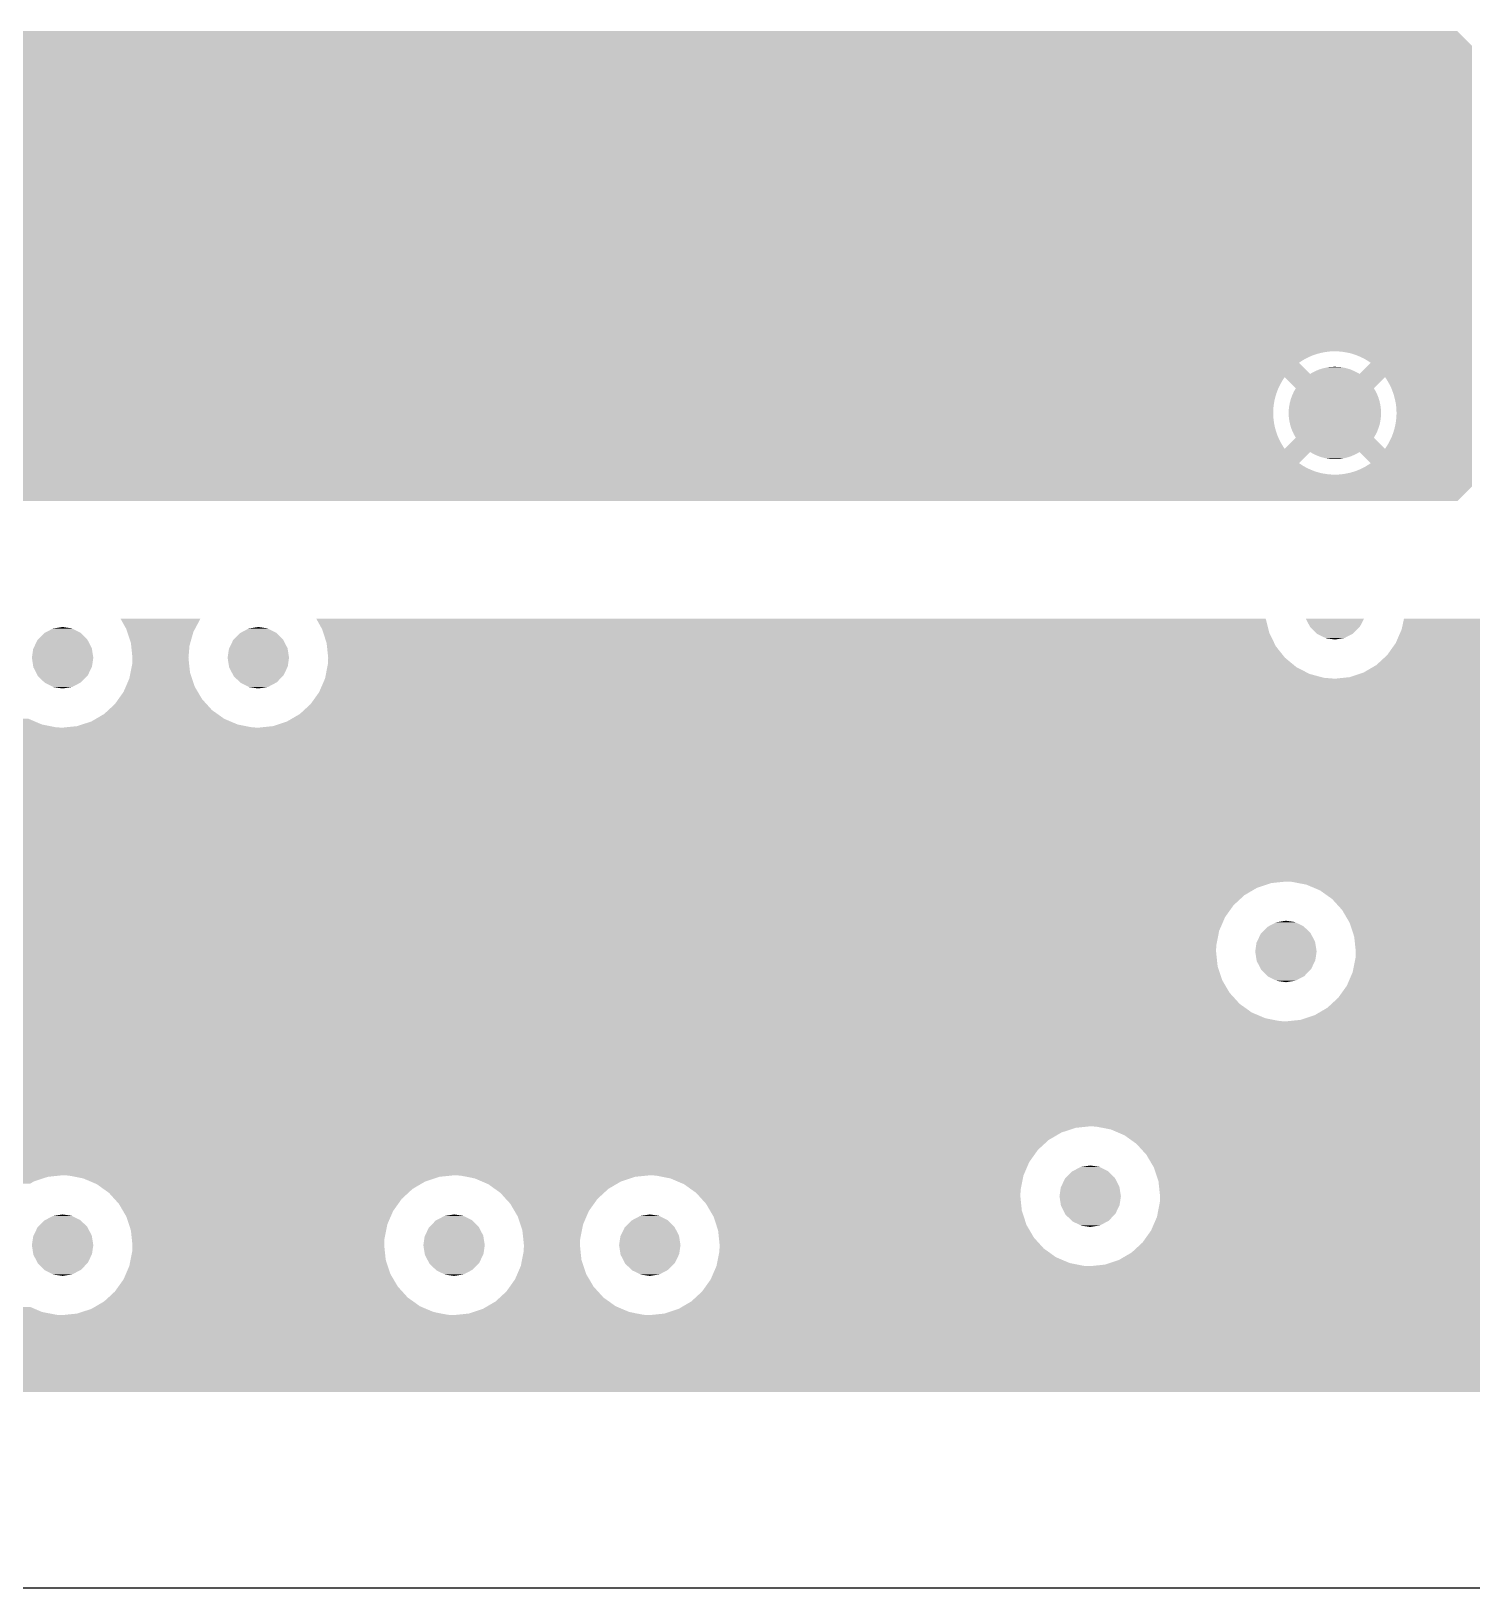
# Model space of a CAD drawing. Extents: x 295 to 953, y 10 to 290.
# Drawn here: x 744.53 to 763.23, y 70 to 90.19 of the extents above; entities that cross this region are included whole.
import ezdxf

# ---------------------------------------------------------------- set-up
doc = ezdxf.new("R2010")
doc.units = 0
doc.header["$LTSCALE"] = 5
doc.header["$MEASUREMENT"] = 0
doc.layers.add('FROMC1', color=7, linetype='CONTINUOUS')

msp = doc.modelspace()

# ---------------------------------------------------------------- linework, layer by layer
at = {"layer": 'FROMC1'}
msp.add_line((586.477, 70), (794.473, 70), dxfattribs=at)
msp.add_line((586.477, 70), (794.473, 70), dxfattribs=at)
for points in [[(660.615, 90.004), (660.803, 90.193), (763.23, 90.004), (763.042, 90.193)], [(660.615, 89.957), (660.615, 90.004), (763.231, 89.957), (763.231, 90.004)], [(660.615, 90.004), (660.615, 90.004), (763.231, 90.004), (763.23, 90.004)], [(738.672, 89.953), (738.593, 89.957), (763.231, 89.953), (763.231, 89.957)], [(738.861, 89.916), (738.672, 89.953), (763.231, 89.916), (763.231, 89.953)], [(739.037, 89.841), (738.861, 89.916), (763.231, 89.841), (763.231, 89.916)], [(739.193, 89.73), (739.037, 89.841), (763.231, 89.73), (763.231, 89.841)], [(739.322, 89.588), (739.193, 89.73), (763.231, 89.588), (763.231, 89.73)], [(739.419, 89.423), (739.322, 89.588), (763.231, 89.423), (763.231, 89.588)], [(739.479, 89.241), (739.419, 89.423), (763.231, 89.241), (763.231, 89.423)], [(739.499, 89.05), (739.479, 89.241), (763.231, 89.05), (763.231, 89.241)], [(739.459, 88.782), (739.496, 88.97), (763.231, 88.782), (763.231, 88.97)], [(739.496, 88.97), (739.499, 89.05), (763.231, 88.97), (763.231, 89.05)], [(739.383, 88.606), (739.459, 88.782), (763.231, 88.606), (763.231, 88.782)], [(739.131, 88.32), (739.272, 88.45), (763.231, 88.32), (763.231, 88.45)], [(739.272, 88.45), (739.383, 88.606), (763.231, 88.45), (763.231, 88.606)], [(738.965, 88.223), (739.131, 88.32), (763.231, 88.223), (763.231, 88.32)], [(700.744, 87.971), (700.687, 88.143), (763.231, 87.971), (763.231, 88.143)], [(738.593, 88.143), (738.783, 88.163), (763.231, 88.143), (763.231, 88.163)], [(738.783, 88.163), (738.965, 88.223), (763.231, 88.163), (763.231, 88.223)], [(700.764, 87.78), (700.744, 87.971), (763.231, 87.78), (763.231, 87.971)], [(700.724, 87.512), (700.761, 87.7), (763.231, 87.512), (763.231, 87.7)], [(700.761, 87.7), (700.764, 87.78), (763.231, 87.7), (763.231, 87.78)], [(700.683, 87.417), (700.724, 87.512), (763.231, 87.417), (763.231, 87.512)], [(729.782, 87.413), (729.703, 87.417), (763.231, 87.413), (763.231, 87.417)], [(729.971, 87.376), (729.782, 87.413), (763.231, 87.376), (763.231, 87.413)], [(730.147, 87.301), (729.971, 87.376), (763.231, 87.301), (763.231, 87.376)], [(730.303, 87.19), (730.147, 87.301), (763.231, 87.19), (763.231, 87.301)], [(730.432, 87.048), (730.303, 87.19), (763.231, 87.048), (763.231, 87.19)], [(730.529, 86.883), (730.432, 87.048), (763.231, 86.883), (763.231, 87.048)], [(730.589, 86.701), (730.529, 86.883), (763.231, 86.701), (763.231, 86.883)], [(730.609, 86.51), (730.589, 86.701), (763.231, 86.51), (763.231, 86.701)], [(730.569, 86.242), (730.606, 86.43), (763.231, 86.242), (763.231, 86.43)], [(730.606, 86.43), (730.609, 86.51), (763.231, 86.43), (763.231, 86.51)], [(730.493, 86.066), (730.569, 86.242), (763.231, 86.066), (763.231, 86.242)], [(730.459, 86.018), (730.467, 86.029), (761.266, 86.018), (761.322, 86.029)], [(730.467, 86.029), (730.472, 86.037), (761.322, 86.029), (761.378, 86.037)], [(730.472, 86.037), (730.475, 86.04), (761.378, 86.037), (761.435, 86.04)], [(730.475, 86.04), (730.493, 86.066), (763.231, 86.04), (763.231, 86.066)], [(761.492, 86.039), (761.435, 86.04), (763.231, 86.039), (763.231, 86.04)], [(761.549, 86.034), (761.492, 86.039), (763.231, 86.034), (763.231, 86.039)], [(761.605, 86.025), (761.549, 86.034), (763.231, 86.025), (763.231, 86.034)], [(761.661, 86.013), (761.605, 86.025), (763.231, 86.013), (763.231, 86.025)], [(730.241, 85.78), (730.362, 85.891), (761.099, 85.78), (760.988, 85.891)], [(730.362, 85.891), (730.376, 85.904), (760.988, 85.891), (761.006, 85.904)], [(730.376, 85.904), (730.382, 85.91), (761.006, 85.904), (761.015, 85.91)], [(730.382, 85.91), (730.399, 85.934), (761.015, 85.91), (761.054, 85.934)], [(730.399, 85.934), (730.418, 85.961), (761.054, 85.934), (761.105, 85.961)], [(730.418, 85.961), (730.435, 85.984), (761.105, 85.961), (761.157, 85.984)], [(730.435, 85.984), (730.448, 86.003), (761.157, 85.984), (761.211, 86.003)], [(730.448, 86.003), (730.459, 86.018), (761.211, 86.003), (761.266, 86.018)], [(761.298, 85.819), (761.316, 85.823), (761.605, 85.819), (761.591, 85.823)], [(761.316, 85.823), (761.346, 85.83), (761.591, 85.823), (761.556, 85.83)], [(761.346, 85.83), (761.365, 85.833), (761.556, 85.83), (761.543, 85.833)], [(761.365, 85.833), (761.395, 85.837), (761.543, 85.833), (761.506, 85.837)], [(761.395, 85.837), (761.419, 85.838), (761.506, 85.837), (761.494, 85.838)], [(761.419, 85.838), (761.445, 85.839), (761.494, 85.838), (761.445, 85.839)], [(761.715, 85.996), (761.661, 86.013), (763.231, 85.996), (763.231, 86.013)], [(761.768, 85.975), (761.715, 85.996), (763.231, 85.975), (763.231, 85.996)], [(761.82, 85.951), (761.768, 85.975), (763.231, 85.951), (763.231, 85.975)], [(761.773, 85.747), (761.917, 85.891), (763.231, 85.747), (763.231, 85.891)], [(761.87, 85.923), (761.82, 85.951), (763.231, 85.923), (763.231, 85.951)], [(761.917, 85.891), (761.87, 85.923), (763.231, 85.891), (763.231, 85.923)], [(729.741, 85.607), (729.893, 85.623), (760.742, 85.607), (760.751, 85.623)], [(729.893, 85.623), (729.995, 85.657), (760.751, 85.623), (760.77, 85.657)], [(729.995, 85.657), (730.075, 85.683), (760.77, 85.657), (760.787, 85.683)], [(730.075, 85.683), (730.111, 85.705), (760.787, 85.683), (760.801, 85.705)], [(730.111, 85.705), (730.184, 85.747), (763.231, 85.705), (763.231, 85.747)], [(730.184, 85.747), (730.241, 85.78), (761.132, 85.747), (761.099, 85.78)], [(730.184, 85.747), (730.184, 85.747), (761.133, 85.747), (761.132, 85.747)], [(760.946, 85.56), (760.801, 85.705), (761.959, 85.56), (762.104, 85.705)], [(761.133, 85.747), (761.161, 85.764), (761.773, 85.747), (761.743, 85.764)], [(761.161, 85.764), (761.176, 85.771), (761.743, 85.764), (761.73, 85.771)], [(761.176, 85.771), (761.205, 85.786), (761.73, 85.771), (761.699, 85.786)], [(761.205, 85.786), (761.221, 85.792), (761.699, 85.786), (761.685, 85.792)], [(761.221, 85.792), (761.251, 85.805), (761.685, 85.792), (761.653, 85.805)], [(761.251, 85.805), (761.268, 85.81), (761.653, 85.805), (761.639, 85.81)], [(761.268, 85.81), (761.298, 85.819), (761.639, 85.81), (761.605, 85.819)], [(762.126, 85.672), (762.104, 85.705), (763.231, 85.672), (763.231, 85.705)], [(762.155, 85.623), (762.126, 85.672), (763.231, 85.623), (763.231, 85.672)], [(762.181, 85.572), (762.155, 85.623), (763.231, 85.572), (763.231, 85.623)], [(682.923, 85.556), (682.907, 85.603), (760.717, 85.556), (760.74, 85.603)], [(682.94, 85.503), (682.923, 85.556), (760.697, 85.503), (760.717, 85.556)], [(682.958, 85.448), (682.94, 85.503), (760.68, 85.448), (760.697, 85.503)], [(682.964, 85.431), (682.958, 85.448), (760.676, 85.431), (760.68, 85.448)], [(682.968, 85.393), (682.964, 85.431), (760.667, 85.393), (760.676, 85.431)], [(729.703, 85.603), (729.741, 85.607), (760.74, 85.603), (760.742, 85.607)], [(760.872, 85.387), (760.883, 85.426), (762.034, 85.387), (762.022, 85.426)], [(760.883, 85.426), (760.886, 85.434), (762.022, 85.426), (762.02, 85.434)], [(760.886, 85.434), (760.9, 85.473), (762.02, 85.434), (762.005, 85.473)], [(760.9, 85.473), (760.904, 85.48), (762.005, 85.473), (762.002, 85.48)], [(760.904, 85.48), (760.921, 85.517), (762.002, 85.48), (761.984, 85.517)], [(760.921, 85.517), (760.925, 85.524), (761.984, 85.517), (761.98, 85.524)], [(760.925, 85.524), (760.946, 85.56), (761.98, 85.524), (761.959, 85.56)], [(762.202, 85.519), (762.181, 85.572), (763.231, 85.519), (763.231, 85.572)], [(762.22, 85.465), (762.202, 85.519), (763.231, 85.465), (763.231, 85.519)], [(762.234, 85.41), (762.22, 85.465), (763.231, 85.41), (763.231, 85.465)], [(682.974, 85.336), (682.968, 85.393), (760.658, 85.336), (760.667, 85.393)], [(682.98, 85.279), (682.974, 85.336), (760.653, 85.279), (760.658, 85.336)], [(682.984, 85.24), (682.98, 85.279), (760.653, 85.24), (760.653, 85.279)], [(682.981, 85.166), (682.984, 85.222), (760.656, 85.166), (760.653, 85.222)], [(682.984, 85.222), (682.984, 85.24), (760.653, 85.222), (760.653, 85.24)], [(760.853, 85.24), (760.855, 85.281), (762.052, 85.24), (762.05, 85.281)], [(760.855, 85.199), (760.853, 85.24), (762.051, 85.199), (762.052, 85.24)], [(760.855, 85.289), (760.86, 85.33), (762.05, 85.289), (762.045, 85.33)], [(760.855, 85.281), (760.855, 85.289), (762.05, 85.281), (762.05, 85.289)], [(760.86, 85.33), (760.862, 85.338), (762.045, 85.33), (762.044, 85.338)], [(760.862, 85.338), (760.869, 85.379), (762.044, 85.338), (762.035, 85.379)], [(760.869, 85.379), (760.872, 85.387), (762.035, 85.379), (762.034, 85.387)], [(762.245, 85.354), (762.234, 85.41), (763.231, 85.354), (763.231, 85.41)], [(762.251, 85.297), (762.245, 85.354), (763.231, 85.297), (763.231, 85.354)], [(762.253, 85.24), (762.251, 85.297), (763.231, 85.24), (763.231, 85.297)], [(762.252, 85.201), (762.253, 85.24), (763.231, 85.201), (763.231, 85.24)], [(682.949, 84.998), (682.96, 85.053), (760.69, 84.998), (760.675, 85.053)], [(682.96, 85.053), (682.971, 85.109), (760.675, 85.053), (760.663, 85.109)], [(682.971, 85.109), (682.981, 85.16), (760.663, 85.109), (760.657, 85.16)], [(682.981, 85.16), (682.981, 85.166), (760.657, 85.16), (760.656, 85.166)], [(760.855, 85.191), (760.855, 85.199), (762.05, 85.191), (762.051, 85.199)], [(760.86, 85.15), (760.855, 85.191), (762.045, 85.15), (762.05, 85.191)], [(760.861, 85.142), (760.86, 85.15), (762.044, 85.142), (762.045, 85.15)], [(760.87, 85.101), (760.861, 85.142), (762.036, 85.101), (762.044, 85.142)], [(760.871, 85.093), (760.87, 85.101), (762.034, 85.093), (762.036, 85.101)], [(760.883, 85.054), (760.871, 85.093), (762.022, 85.054), (762.034, 85.093)], [(760.885, 85.046), (760.883, 85.054), (762.019, 85.046), (762.022, 85.054)], [(760.9, 85.007), (760.885, 85.046), (762.005, 85.007), (762.019, 85.046)], [(762.208, 84.977), (762.225, 85.032), (763.231, 84.977), (763.231, 85.032)], [(762.225, 85.032), (762.238, 85.087), (763.231, 85.032), (763.231, 85.087)], [(762.238, 85.087), (762.247, 85.144), (763.231, 85.087), (763.231, 85.144)], [(762.247, 85.144), (762.252, 85.201), (763.231, 85.144), (763.231, 85.201)], [(682.903, 84.877), (682.91, 84.892), (760.74, 84.877), (760.732, 84.892)], [(682.91, 84.892), (682.932, 84.945), (760.732, 84.892), (760.709, 84.945)], [(682.932, 84.945), (682.944, 84.972), (760.709, 84.945), (760.699, 84.972)], [(682.944, 84.972), (682.949, 84.998), (760.699, 84.972), (760.69, 84.998)], [(729.846, 84.865), (729.703, 84.877), (760.746, 84.865), (760.74, 84.877)], [(729.933, 84.842), (729.846, 84.865), (760.759, 84.842), (760.746, 84.865)], [(730.031, 84.815), (729.933, 84.842), (760.775, 84.815), (760.759, 84.842)], [(730.073, 84.793), (730.031, 84.815), (760.789, 84.793), (760.775, 84.815)], [(760.801, 84.775), (760.946, 84.92), (762.104, 84.775), (761.959, 84.92)], [(760.903, 85), (760.9, 85.007), (762.002, 85), (762.005, 85.007)], [(760.921, 84.963), (760.903, 85), (761.984, 84.963), (762.002, 85)], [(760.925, 84.956), (760.921, 84.963), (761.98, 84.956), (761.984, 84.963)], [(760.946, 84.92), (760.925, 84.956), (761.959, 84.92), (761.98, 84.956)], [(762.104, 84.775), (762.135, 84.823), (763.231, 84.775), (763.231, 84.823)], [(762.135, 84.823), (762.163, 84.873), (763.231, 84.823), (763.231, 84.873)], [(762.163, 84.873), (762.188, 84.924), (763.231, 84.873), (763.231, 84.924)], [(762.188, 84.924), (762.208, 84.977), (763.231, 84.924), (763.231, 84.977)], [(730.108, 84.775), (730.073, 84.793), (760.801, 84.775), (760.789, 84.793)], [(730.19, 84.733), (730.108, 84.775), (763.231, 84.733), (763.231, 84.775)], [(730.202, 84.727), (730.19, 84.733), (761.126, 84.727), (761.132, 84.733)], [(730.19, 84.733), (730.19, 84.733), (761.132, 84.733), (761.133, 84.733)], [(730.35, 84.605), (730.202, 84.727), (761.005, 84.605), (761.126, 84.727)], [(761.162, 84.716), (761.133, 84.733), (761.744, 84.716), (761.773, 84.733)], [(761.175, 84.709), (761.162, 84.716), (761.729, 84.709), (761.744, 84.716)], [(761.206, 84.694), (761.175, 84.709), (761.7, 84.694), (761.729, 84.709)], [(761.22, 84.688), (761.206, 84.694), (761.684, 84.688), (761.7, 84.694)], [(761.252, 84.675), (761.22, 84.688), (761.654, 84.675), (761.684, 84.688)], [(761.266, 84.67), (761.252, 84.675), (761.637, 84.67), (761.654, 84.675)], [(761.3, 84.661), (761.266, 84.67), (761.607, 84.661), (761.637, 84.67)], [(761.314, 84.657), (761.3, 84.661), (761.589, 84.657), (761.607, 84.661)], [(761.349, 84.65), (761.314, 84.657), (761.559, 84.65), (761.589, 84.657)], [(761.362, 84.647), (761.349, 84.65), (761.54, 84.647), (761.559, 84.65)], [(761.399, 84.643), (761.362, 84.647), (761.51, 84.643), (761.54, 84.647)], [(761.411, 84.642), (761.399, 84.643), (761.486, 84.642), (761.51, 84.643)], [(761.46, 84.641), (761.411, 84.642), (761.46, 84.641), (761.486, 84.642)], [(761.917, 84.589), (761.773, 84.733), (763.231, 84.589), (763.231, 84.733)], [(730.363, 84.589), (730.35, 84.605), (760.988, 84.589), (761.005, 84.605)], [(730.388, 84.557), (730.363, 84.589), (761.036, 84.557), (760.988, 84.589)], [(730.41, 84.529), (730.388, 84.557), (761.085, 84.529), (761.036, 84.557)], [(730.429, 84.505), (730.41, 84.529), (761.137, 84.505), (761.085, 84.529)], [(730.446, 84.484), (730.429, 84.505), (761.19, 84.484), (761.137, 84.505)], [(730.459, 84.467), (730.446, 84.484), (761.244, 84.467), (761.19, 84.484)], [(730.469, 84.455), (730.459, 84.467), (761.298, 84.455), (761.244, 84.467)], [(730.473, 84.446), (730.469, 84.455), (761.356, 84.446), (761.3, 84.455)], [(730.469, 84.455), (730.469, 84.455), (761.3, 84.455), (761.298, 84.455)], [(730.476, 84.441), (730.473, 84.446), (761.413, 84.441), (761.356, 84.446)], [(730.476, 84.44), (730.476, 84.441), (761.47, 84.44), (761.413, 84.441)], [(730.552, 84.286), (730.476, 84.44), (763.231, 84.286), (763.231, 84.44)], [(761.47, 84.44), (761.527, 84.443), (763.231, 84.44), (763.231, 84.443)], [(761.527, 84.443), (761.584, 84.451), (763.231, 84.443), (763.231, 84.451)], [(761.584, 84.451), (761.639, 84.462), (763.231, 84.451), (763.231, 84.462)], [(761.639, 84.462), (761.694, 84.477), (763.231, 84.462), (763.231, 84.477)], [(761.694, 84.477), (761.748, 84.496), (763.231, 84.477), (763.231, 84.496)], [(761.748, 84.496), (761.8, 84.519), (763.231, 84.496), (763.231, 84.519)], [(761.8, 84.519), (761.851, 84.546), (763.231, 84.519), (763.231, 84.546)], [(761.851, 84.546), (761.899, 84.576), (763.231, 84.546), (763.231, 84.576)], [(761.899, 84.576), (761.917, 84.589), (763.231, 84.576), (763.231, 84.589)], [(730.554, 84.283), (730.552, 84.286), (763.228, 84.283), (763.23, 84.286)], [(730.552, 84.286), (730.552, 84.286), (763.23, 84.286), (763.231, 84.286)], [(730.6, 84.097), (730.554, 84.283), (763.042, 84.097), (763.228, 84.283)], [(744.705, 82.385), (744.717, 82.391), (745.178, 82.385), (745.172, 82.391)], [(744.717, 82.391), (744.817, 82.444), (745.172, 82.391), (745.064, 82.444)], [(744.817, 82.444), (744.837, 82.447), (745.064, 82.444), (745.058, 82.447)], [(744.837, 82.447), (744.943, 82.464), (745.058, 82.447), (744.943, 82.464)], [(745.694, 82.572), (745.694, 82.573), (746.731, 82.572), (746.731, 82.573)], [(745.769, 82.438), (745.694, 82.572), (746.66, 82.438), (746.731, 82.572)], [(745.781, 82.403), (745.769, 82.438), (746.641, 82.403), (746.66, 82.438)], [(745.829, 82.256), (745.781, 82.403), (746.599, 82.256), (746.641, 82.403)], [(747.245, 82.385), (747.257, 82.391), (747.718, 82.385), (747.712, 82.391)], [(747.257, 82.391), (747.357, 82.444), (747.712, 82.391), (747.604, 82.444)], [(747.357, 82.444), (747.377, 82.447), (747.604, 82.444), (747.598, 82.447)], [(747.377, 82.447), (747.483, 82.464), (747.598, 82.447), (747.483, 82.464)], [(748.234, 82.572), (748.234, 82.573), (760.555, 82.572), (760.555, 82.573)], [(748.234, 82.573), (748.234, 82.573), (760.555, 82.573), (760.554, 82.573)], [(748.309, 82.438), (748.234, 82.572), (760.589, 82.438), (760.555, 82.572)], [(748.326, 82.387), (748.309, 82.438), (760.602, 82.387), (760.589, 82.438)], [(761.075, 82.572), (761.075, 82.573), (761.83, 82.572), (761.83, 82.573)], [(761.128, 82.471), (761.075, 82.572), (761.779, 82.471), (761.83, 82.572)], [(761.134, 82.46), (761.128, 82.471), (761.769, 82.46), (761.779, 82.471)], [(761.217, 82.38), (761.134, 82.46), (761.69, 82.38), (761.769, 82.46)], [(762.243, 82.256), (762.319, 82.432), (779.868, 82.256), (779.868, 82.432)], [(762.319, 82.432), (762.35, 82.573), (779.868, 82.432), (779.868, 82.573)], [(744.561, 82.18), (744.566, 82.19), (745.323, 82.18), (745.321, 82.19)], [(744.566, 82.19), (744.616, 82.294), (745.321, 82.19), (745.267, 82.294)], [(744.616, 82.294), (744.625, 82.303), (745.267, 82.294), (745.263, 82.303)], [(744.625, 82.303), (744.705, 82.385), (745.263, 82.303), (745.178, 82.385)], [(745.833, 82.219), (745.829, 82.256), (746.589, 82.219), (746.599, 82.256)], [(745.849, 82.065), (745.833, 82.219), (746.576, 82.065), (746.589, 82.219)], [(747.101, 82.18), (747.106, 82.19), (747.863, 82.18), (747.861, 82.19)], [(747.106, 82.19), (747.156, 82.294), (747.861, 82.19), (747.807, 82.294)], [(747.156, 82.294), (747.165, 82.303), (747.807, 82.294), (747.803, 82.303)], [(747.165, 82.303), (747.245, 82.385), (747.803, 82.303), (747.718, 82.385)], [(748.369, 82.256), (748.326, 82.387), (760.666, 82.256), (760.602, 82.387)], [(748.373, 82.215), (748.369, 82.256), (760.686, 82.215), (760.666, 82.256)], [(748.389, 82.065), (748.373, 82.215), (760.805, 82.065), (760.686, 82.215)], [(761.225, 82.372), (761.217, 82.38), (761.676, 82.372), (761.69, 82.38)], [(761.332, 82.321), (761.225, 82.372), (761.578, 82.321), (761.676, 82.372)], [(761.34, 82.317), (761.332, 82.321), (761.553, 82.317), (761.578, 82.321)], [(761.453, 82.301), (761.34, 82.317), (761.453, 82.301), (761.553, 82.317)], [(762.132, 82.1), (762.243, 82.256), (779.868, 82.1), (779.868, 82.256)], [(744.544, 82.065), (744.561, 82.18), (745.341, 82.065), (745.323, 82.18)], [(744.562, 81.95), (744.544, 82.065), (745.324, 81.95), (745.341, 82.065)], [(745.824, 81.874), (745.846, 81.985), (746.596, 81.874), (746.584, 81.985)], [(745.846, 81.985), (745.849, 82.065), (746.584, 81.985), (746.576, 82.065)], [(747.084, 82.065), (747.101, 82.18), (747.881, 82.065), (747.863, 82.18)], [(747.102, 81.95), (747.084, 82.065), (747.864, 81.95), (747.881, 82.065)], [(748.377, 81.943), (748.386, 81.985), (760.954, 81.943), (760.902, 81.985)], [(748.386, 81.985), (748.389, 82.065), (760.902, 81.985), (760.806, 82.065)], [(748.389, 82.065), (748.389, 82.065), (760.806, 82.065), (760.805, 82.065)], [(761.991, 81.97), (762.132, 82.1), (779.868, 81.97), (779.868, 82.1)], [(744.564, 81.94), (744.562, 81.95), (745.319, 81.94), (745.324, 81.95)], [(744.618, 81.836), (744.564, 81.94), (745.269, 81.836), (745.319, 81.94)], [(744.622, 81.827), (744.618, 81.836), (745.26, 81.827), (745.269, 81.836)], [(744.707, 81.745), (744.622, 81.827), (745.18, 81.745), (745.26, 81.827)], [(745.764, 81.692), (745.809, 81.797), (746.656, 81.692), (746.621, 81.797)], [(745.809, 81.797), (745.824, 81.874), (746.621, 81.797), (746.596, 81.874)], [(747.104, 81.94), (747.102, 81.95), (747.859, 81.94), (747.864, 81.95)], [(747.158, 81.836), (747.104, 81.94), (747.809, 81.836), (747.859, 81.94)], [(747.162, 81.827), (747.158, 81.836), (747.8, 81.827), (747.809, 81.836)], [(747.247, 81.745), (747.162, 81.827), (747.72, 81.745), (747.8, 81.827)], [(748.308, 81.702), (748.347, 81.793), (779.868, 81.702), (779.868, 81.793)], [(748.347, 81.793), (748.349, 81.797), (761.453, 81.793), (761.405, 81.797)], [(748.349, 81.797), (748.35, 81.805), (761.405, 81.797), (761.309, 81.805)], [(748.35, 81.805), (748.36, 81.855), (761.309, 81.805), (761.124, 81.855)], [(748.36, 81.855), (748.377, 81.943), (761.124, 81.855), (760.954, 81.943)], [(761.453, 81.793), (761.643, 81.813), (779.868, 81.793), (779.868, 81.813)], [(761.643, 81.813), (761.825, 81.873), (779.868, 81.813), (779.868, 81.873)], [(761.825, 81.873), (761.991, 81.97), (779.868, 81.873), (779.868, 81.97)], [(744.713, 81.739), (744.707, 81.745), (745.168, 81.739), (745.18, 81.745)], [(744.821, 81.686), (744.713, 81.739), (745.068, 81.686), (745.168, 81.739)], [(744.828, 81.683), (744.821, 81.686), (745.048, 81.683), (745.068, 81.686)], [(744.943, 81.666), (744.828, 81.683), (744.943, 81.666), (745.048, 81.683)], [(745.666, 81.527), (745.733, 81.621), (746.753, 81.527), (746.698, 81.621)], [(745.733, 81.621), (745.764, 81.692), (746.698, 81.621), (746.656, 81.692)], [(747.253, 81.739), (747.247, 81.745), (747.708, 81.739), (747.72, 81.745)], [(747.361, 81.686), (747.253, 81.739), (747.608, 81.686), (747.708, 81.739)], [(747.368, 81.683), (747.361, 81.686), (747.588, 81.683), (747.608, 81.686)], [(747.483, 81.666), (747.368, 81.683), (747.483, 81.666), (747.588, 81.683)], [(748.205, 81.525), (748.273, 81.621), (774.249, 81.525), (774.414, 81.621)], [(748.273, 81.622), (748.299, 81.682), (774.415, 81.622), (774.597, 81.682)], [(748.273, 81.621), (748.273, 81.622), (774.414, 81.621), (774.415, 81.622)], [(748.299, 81.682), (748.308, 81.702), (774.597, 81.682), (774.788, 81.702)], [(745.481, 81.335), (745.536, 81.385), (746.953, 81.335), (746.882, 81.385)], [(745.536, 81.385), (745.622, 81.465), (746.882, 81.385), (746.81, 81.465)], [(745.622, 81.465), (745.666, 81.527), (746.81, 81.465), (746.753, 81.527)], [(748.021, 81.335), (748.086, 81.395), (774.065, 81.335), (774.108, 81.395)], [(748.086, 81.395), (748.162, 81.465), (774.108, 81.395), (774.184, 81.465)], [(748.162, 81.465), (748.205, 81.525), (774.184, 81.465), (774.249, 81.525)], [(730.569, 81.162), (730.576, 81.199), (744.861, 81.162), (744.675, 81.199)], [(730.576, 81.199), (730.591, 81.274), (744.675, 81.199), (744.498, 81.274)], [(744.976, 81.162), (745.133, 81.178), (747.403, 81.162), (747.318, 81.178)], [(745.133, 81.178), (745.195, 81.199), (747.318, 81.178), (747.215, 81.199)], [(745.195, 81.199), (745.315, 81.238), (747.215, 81.199), (747.122, 81.238)], [(745.315, 81.238), (745.377, 81.274), (747.122, 81.238), (747.038, 81.274)], [(745.377, 81.274), (745.481, 81.335), (747.038, 81.274), (746.953, 81.335)], [(747.483, 81.158), (747.673, 81.178), (773.962, 81.158), (773.971, 81.178)], [(747.673, 81.178), (747.855, 81.238), (773.971, 81.178), (773.997, 81.238)], [(747.855, 81.238), (747.856, 81.239), (773.997, 81.238), (773.997, 81.239)], [(747.856, 81.239), (748.021, 81.335), (773.997, 81.239), (774.065, 81.335)], [(730.414, 80.875), (730.493, 80.986), (773.884, 80.875), (773.906, 80.986)], [(730.493, 80.986), (730.526, 81.063), (773.906, 80.986), (773.921, 81.063)], [(730.526, 81.063), (730.567, 81.158), (773.921, 81.063), (773.962, 81.158)], [(730.567, 81.158), (730.569, 81.162), (744.943, 81.158), (744.863, 81.162)], [(730.569, 81.162), (730.569, 81.162), (744.863, 81.162), (744.861, 81.162)], [(744.943, 81.158), (744.976, 81.162), (747.483, 81.158), (747.403, 81.162)], [(730.241, 80.7), (730.344, 80.795), (773.891, 80.7), (773.881, 80.795)], [(730.344, 80.795), (730.382, 80.83), (773.881, 80.795), (773.882, 80.83)], [(730.382, 80.83), (730.414, 80.875), (773.882, 80.83), (773.884, 80.875)], [(729.893, 80.543), (730.075, 80.603), (773.921, 80.543), (773.901, 80.603)], [(730.075, 80.603), (730.077, 80.604), (773.901, 80.603), (773.901, 80.604)], [(730.077, 80.604), (730.241, 80.7), (773.901, 80.604), (773.891, 80.7)], [(699.59, 80.432), (699.568, 80.523), (773.958, 80.432), (773.928, 80.523)], [(704.382, 80.428), (704.303, 80.432), (773.959, 80.428), (773.958, 80.432)], [(704.413, 80.422), (704.382, 80.428), (773.961, 80.422), (773.959, 80.428)], [(704.571, 80.391), (704.413, 80.422), (773.979, 80.391), (773.961, 80.422)], [(704.747, 80.316), (704.571, 80.391), (774.023, 80.316), (773.979, 80.391)], [(729.703, 80.523), (729.893, 80.543), (773.928, 80.523), (773.921, 80.543)], [(704.829, 80.257), (704.747, 80.316), (774.058, 80.257), (774.023, 80.316)], [(704.903, 80.205), (704.829, 80.257), (774.106, 80.205), (774.058, 80.257)], [(704.985, 80.115), (704.903, 80.205), (774.187, 80.115), (774.106, 80.205)], [(705.032, 80.063), (704.985, 80.115), (774.261, 80.063), (774.187, 80.115)], [(705.067, 80.004), (705.032, 80.063), (774.343, 80.004), (774.261, 80.063)], [(705.111, 79.929), (705.067, 80.004), (774.52, 79.929), (774.343, 80.004)], [(705.129, 79.898), (705.111, 79.929), (774.677, 79.898), (774.52, 79.929)], [(705.131, 79.892), (705.129, 79.898), (774.708, 79.892), (774.677, 79.898)], [(705.132, 79.888), (705.131, 79.892), (774.788, 79.888), (774.708, 79.892)], [(705.162, 79.797), (705.132, 79.888), (779.868, 79.797), (779.868, 79.888)], [(729.782, 79.793), (729.703, 79.797), (779.868, 79.793), (779.868, 79.797)], [(729.971, 79.756), (729.782, 79.793), (779.868, 79.756), (779.868, 79.793)], [(730.147, 79.681), (729.971, 79.756), (779.868, 79.681), (779.868, 79.756)], [(730.303, 79.57), (730.147, 79.681), (779.868, 79.57), (779.868, 79.681)], [(730.432, 79.428), (730.303, 79.57), (779.868, 79.428), (779.868, 79.57)], [(730.529, 79.263), (730.432, 79.428), (779.868, 79.263), (779.868, 79.428)], [(730.562, 79.162), (730.529, 79.263), (779.868, 79.162), (779.868, 79.263)], [(730.569, 79.142), (730.562, 79.162), (760.627, 79.142), (760.818, 79.162)], [(760.897, 79.158), (760.818, 79.162), (779.868, 79.158), (779.868, 79.162)], [(761.086, 79.121), (760.897, 79.158), (779.868, 79.121), (779.868, 79.158)], [(730.589, 79.082), (730.569, 79.142), (760.445, 79.082), (760.627, 79.142)], [(730.589, 79.081), (730.589, 79.082), (760.443, 79.081), (760.445, 79.082)], [(730.599, 78.985), (730.589, 79.081), (760.279, 78.985), (760.443, 79.081)], [(730.609, 78.89), (730.599, 78.985), (760.176, 78.89), (760.279, 78.985)], [(761.262, 79.046), (761.086, 79.121), (779.868, 79.046), (779.868, 79.121)], [(761.418, 78.935), (761.262, 79.046), (779.868, 78.935), (779.868, 79.046)], [(730.584, 78.699), (730.606, 78.81), (760.027, 78.699), (760.106, 78.81)], [(730.606, 78.81), (730.608, 78.855), (760.106, 78.81), (760.138, 78.855)], [(730.608, 78.855), (730.609, 78.89), (760.138, 78.855), (760.176, 78.89)], [(761.547, 78.793), (761.418, 78.935), (779.868, 78.793), (779.868, 78.935)], [(761.644, 78.628), (761.547, 78.793), (779.868, 78.628), (779.868, 78.793)], [(730.526, 78.523), (730.569, 78.622), (759.951, 78.523), (759.994, 78.622)], [(730.569, 78.622), (730.584, 78.699), (759.994, 78.622), (760.027, 78.699)], [(760.5, 78.493), (760.58, 78.575), (761.138, 78.493), (761.053, 78.575)], [(760.58, 78.575), (760.592, 78.581), (761.053, 78.575), (761.047, 78.581)], [(760.592, 78.581), (760.692, 78.634), (761.047, 78.581), (760.939, 78.634)], [(760.692, 78.634), (760.712, 78.637), (760.939, 78.634), (760.933, 78.637)], [(760.712, 78.637), (760.818, 78.654), (760.933, 78.637), (760.818, 78.654)], [(761.704, 78.446), (761.644, 78.628), (779.868, 78.446), (779.868, 78.628)], [(730.414, 78.335), (730.493, 78.446), (759.914, 78.335), (759.936, 78.446)], [(730.493, 78.446), (730.526, 78.523), (759.936, 78.446), (759.951, 78.523)], [(760.419, 78.255), (760.436, 78.37), (761.216, 78.255), (761.198, 78.37)], [(760.436, 78.37), (760.441, 78.38), (761.198, 78.37), (761.196, 78.38)], [(760.441, 78.38), (760.491, 78.484), (761.196, 78.38), (761.142, 78.484)], [(760.491, 78.484), (760.5, 78.493), (761.142, 78.484), (761.138, 78.493)], [(761.724, 78.255), (761.704, 78.446), (779.868, 78.255), (779.868, 78.446)], [(730.077, 78.064), (730.241, 78.16), (759.931, 78.064), (759.921, 78.16)], [(730.241, 78.16), (730.344, 78.255), (759.921, 78.16), (759.911, 78.255)], [(730.344, 78.255), (730.382, 78.29), (759.911, 78.255), (759.912, 78.29)], [(730.382, 78.29), (730.414, 78.335), (759.912, 78.29), (759.914, 78.335)], [(760.437, 78.14), (760.419, 78.255), (761.199, 78.14), (761.216, 78.255)], [(761.684, 77.987), (761.721, 78.175), (779.868, 77.987), (779.868, 78.175)], [(761.721, 78.175), (761.724, 78.255), (779.868, 78.175), (779.868, 78.255)], [(682.806, 77.952), (682.79, 77.983), (759.968, 77.952), (759.958, 77.983)], [(682.827, 77.899), (682.806, 77.952), (759.985, 77.899), (759.968, 77.952)], [(729.703, 77.983), (729.893, 78.003), (759.958, 77.983), (759.951, 78.003)], [(729.893, 78.003), (730.075, 78.063), (759.951, 78.003), (759.931, 78.063)], [(730.075, 78.063), (730.077, 78.064), (759.931, 78.063), (759.931, 78.064)], [(760.439, 78.13), (760.437, 78.14), (761.194, 78.13), (761.199, 78.14)], [(760.493, 78.026), (760.439, 78.13), (761.144, 78.026), (761.194, 78.13)], [(760.497, 78.017), (760.493, 78.026), (761.135, 78.017), (761.144, 78.026)], [(760.582, 77.935), (760.497, 78.017), (761.055, 77.935), (761.135, 78.017)], [(761.608, 77.811), (761.684, 77.987), (779.868, 77.811), (779.868, 77.987)], [(682.83, 77.892), (682.827, 77.899), (759.988, 77.892), (759.985, 77.899)], [(685.332, 77.888), (685.253, 77.892), (759.989, 77.888), (759.988, 77.892)], [(685.363, 77.882), (685.332, 77.888), (759.991, 77.882), (759.989, 77.888)], [(685.521, 77.851), (685.363, 77.882), (760.009, 77.851), (759.991, 77.882)], [(685.697, 77.776), (685.521, 77.851), (760.053, 77.776), (760.009, 77.851)], [(685.779, 77.717), (685.697, 77.776), (760.088, 77.717), (760.053, 77.776)], [(760.588, 77.929), (760.582, 77.935), (761.043, 77.929), (761.055, 77.935)], [(760.696, 77.876), (760.588, 77.929), (760.943, 77.876), (761.043, 77.929)], [(760.703, 77.873), (760.696, 77.876), (760.923, 77.873), (760.943, 77.876)], [(760.818, 77.856), (760.703, 77.873), (760.818, 77.856), (760.923, 77.873)], [(761.497, 77.655), (761.608, 77.811), (779.868, 77.655), (779.868, 77.811)], [(685.853, 77.665), (685.779, 77.717), (760.136, 77.665), (760.088, 77.717)], [(685.935, 77.575), (685.853, 77.665), (760.217, 77.575), (760.136, 77.665)], [(685.982, 77.523), (685.935, 77.575), (760.291, 77.523), (760.217, 77.575)], [(761.356, 77.525), (761.497, 77.655), (779.868, 77.525), (779.868, 77.655)], [(686.017, 77.464), (685.982, 77.523), (760.373, 77.464), (760.291, 77.523)], [(686.061, 77.389), (686.017, 77.464), (760.55, 77.389), (760.373, 77.464)], [(686.079, 77.358), (686.061, 77.389), (760.707, 77.358), (760.55, 77.389)], [(686.081, 77.352), (686.079, 77.358), (760.738, 77.352), (760.707, 77.358)], [(686.082, 77.348), (686.081, 77.352), (760.818, 77.348), (760.738, 77.352)], [(686.139, 77.176), (686.082, 77.348), (779.868, 77.176), (779.868, 77.348)], [(760.818, 77.348), (761.008, 77.368), (779.868, 77.348), (779.868, 77.368)], [(761.008, 77.368), (761.19, 77.428), (779.868, 77.368), (779.868, 77.428)], [(761.19, 77.428), (761.356, 77.525), (779.868, 77.428), (779.868, 77.525)], [(686.142, 77.15), (686.139, 77.176), (779.868, 77.15), (779.868, 77.176)], [(729.742, 77.149), (729.685, 77.15), (779.868, 77.149), (779.868, 77.15)], [(729.799, 77.144), (729.742, 77.149), (779.868, 77.144), (779.868, 77.149)], [(729.855, 77.135), (729.799, 77.144), (779.868, 77.135), (779.868, 77.144)], [(729.911, 77.123), (729.855, 77.135), (779.868, 77.123), (779.868, 77.135)], [(729.965, 77.106), (729.911, 77.123), (779.868, 77.106), (779.868, 77.123)], [(730.018, 77.085), (729.965, 77.106), (779.868, 77.085), (779.868, 77.106)], [(730.07, 77.061), (730.018, 77.085), (779.868, 77.061), (779.868, 77.085)], [(730.023, 76.857), (730.167, 77.001), (779.868, 76.857), (779.868, 77.001)], [(730.12, 77.033), (730.07, 77.061), (779.868, 77.033), (779.868, 77.061)], [(730.167, 77.001), (730.12, 77.033), (779.868, 77.001), (779.868, 77.033)], [(686.138, 76.815), (686.146, 76.857), (779.868, 76.815), (779.868, 76.857)], [(730.376, 76.782), (730.354, 76.815), (779.868, 76.782), (779.868, 76.815)], [(730.405, 76.733), (730.376, 76.782), (779.868, 76.733), (779.868, 76.782)], [(730.431, 76.682), (730.405, 76.733), (779.868, 76.682), (779.868, 76.733)], [(730.452, 76.629), (730.431, 76.682), (779.868, 76.629), (779.868, 76.682)], [(730.47, 76.575), (730.452, 76.629), (779.868, 76.575), (779.868, 76.629)], [(730.484, 76.52), (730.47, 76.575), (779.868, 76.52), (779.868, 76.575)], [(730.495, 76.464), (730.484, 76.52), (779.868, 76.464), (779.868, 76.52)], [(730.501, 76.407), (730.495, 76.464), (779.868, 76.407), (779.868, 76.464)], [(730.503, 76.35), (730.501, 76.407), (779.868, 76.35), (779.868, 76.407)], [(730.502, 76.311), (730.503, 76.35), (779.868, 76.311), (779.868, 76.35)], [(730.458, 76.087), (730.475, 76.142), (779.868, 76.087), (779.868, 76.142)], [(730.475, 76.142), (730.488, 76.197), (779.868, 76.142), (779.868, 76.197)], [(730.488, 76.197), (730.497, 76.254), (779.868, 76.197), (779.868, 76.254)], [(730.497, 76.254), (730.502, 76.311), (779.868, 76.254), (779.868, 76.311)], [(730.368, 75.907), (730.385, 75.933), (757.905, 75.907), (757.985, 75.933)], [(730.385, 75.933), (730.404, 75.967), (757.985, 75.933), (758.087, 75.967)], [(730.404, 75.967), (730.413, 75.983), (758.087, 75.967), (758.239, 75.983)], [(730.413, 75.983), (730.415, 75.987), (758.239, 75.983), (758.278, 75.987)], [(730.415, 75.987), (730.438, 76.034), (779.868, 75.987), (779.868, 76.034)], [(730.438, 76.034), (730.458, 76.087), (779.868, 76.034), (779.868, 76.087)], [(758.357, 75.983), (758.278, 75.987), (779.868, 75.983), (779.868, 75.987)], [(758.546, 75.946), (758.357, 75.983), (779.868, 75.946), (779.868, 75.983)], [(758.722, 75.871), (758.546, 75.946), (779.868, 75.871), (779.868, 75.946)], [(711.732, 75.871), (711.697, 75.885), (757.843, 75.871), (757.869, 75.885)], [(711.77, 75.843), (711.732, 75.871), (757.796, 75.843), (757.843, 75.871)], [(730.056, 75.81), (730.023, 75.843), (757.739, 75.81), (757.796, 75.843)], [(730.167, 75.699), (730.056, 75.81), (757.618, 75.699), (757.739, 75.81)], [(730.354, 75.885), (730.368, 75.907), (757.869, 75.885), (757.905, 75.907)], [(758.878, 75.76), (758.722, 75.871), (779.868, 75.76), (779.868, 75.871)], [(759.007, 75.618), (758.878, 75.76), (779.868, 75.618), (779.868, 75.76)], [(712.072, 75.524), (712.057, 75.55), (757.487, 75.524), (757.505, 75.55)], [(712.114, 75.453), (712.072, 75.524), (757.456, 75.453), (757.487, 75.524)], [(729.72, 75.55), (729.777, 75.553), (757.505, 75.55), (757.508, 75.553)], [(729.777, 75.553), (729.834, 75.561), (757.508, 75.553), (757.513, 75.561)], [(729.834, 75.561), (729.889, 75.572), (757.513, 75.561), (757.521, 75.572)], [(729.889, 75.572), (729.944, 75.587), (757.521, 75.572), (757.532, 75.587)], [(729.944, 75.587), (729.998, 75.606), (757.532, 75.587), (757.545, 75.606)], [(729.998, 75.606), (730.05, 75.629), (757.545, 75.606), (757.562, 75.629)], [(730.05, 75.629), (730.101, 75.656), (757.562, 75.629), (757.581, 75.656)], [(730.101, 75.656), (730.14, 75.68), (757.581, 75.656), (757.598, 75.68)], [(730.14, 75.68), (730.149, 75.686), (757.598, 75.68), (757.604, 75.686)], [(730.149, 75.686), (730.167, 75.699), (757.604, 75.686), (757.618, 75.699)], [(759.104, 75.453), (759.007, 75.618), (779.868, 75.453), (779.868, 75.618)], [(712.147, 75.352), (712.114, 75.453), (757.413, 75.352), (757.456, 75.453)], [(712.154, 75.332), (712.147, 75.352), (744.752, 75.332), (744.943, 75.352)], [(712.174, 75.272), (712.154, 75.332), (744.57, 75.272), (744.752, 75.332)], [(745.022, 75.348), (744.943, 75.352), (749.989, 75.348), (750.023, 75.352)], [(745.108, 75.332), (745.022, 75.348), (749.832, 75.332), (749.989, 75.348)], [(745.211, 75.311), (745.108, 75.332), (749.77, 75.311), (749.832, 75.332)], [(750.102, 75.348), (750.023, 75.352), (752.529, 75.348), (752.563, 75.352)], [(750.188, 75.332), (750.102, 75.348), (752.372, 75.332), (752.529, 75.348)], [(750.291, 75.311), (750.188, 75.332), (752.31, 75.311), (752.372, 75.332)], [(752.642, 75.348), (752.563, 75.352), (757.411, 75.348), (757.413, 75.352)], [(752.831, 75.311), (752.644, 75.348), (757.404, 75.311), (757.411, 75.348)], [(757.96, 75.318), (758.04, 75.4), (758.598, 75.318), (758.513, 75.4)], [(758.04, 75.4), (758.052, 75.406), (758.513, 75.4), (758.507, 75.406)], [(758.052, 75.406), (758.152, 75.459), (758.507, 75.406), (758.399, 75.459)], [(758.152, 75.459), (758.172, 75.462), (758.399, 75.459), (758.393, 75.462)], [(758.172, 75.462), (758.278, 75.479), (758.393, 75.462), (758.278, 75.479)], [(759.164, 75.271), (759.104, 75.453), (779.868, 75.271), (779.868, 75.453)], [(712.174, 75.271), (712.174, 75.272), (744.568, 75.271), (744.57, 75.272)], [(712.177, 75.245), (712.174, 75.271), (744.524, 75.245), (744.568, 75.271)], [(745.303, 75.272), (745.211, 75.311), (749.65, 75.272), (749.77, 75.311)], [(745.387, 75.236), (745.303, 75.272), (749.588, 75.236), (749.65, 75.272)], [(745.472, 75.175), (745.387, 75.236), (749.484, 75.175), (749.588, 75.236)], [(745.543, 75.125), (745.472, 75.175), (749.43, 75.125), (749.484, 75.175)], [(745.615, 75.045), (745.543, 75.125), (749.343, 75.045), (749.43, 75.125)], [(750.383, 75.272), (750.291, 75.311), (752.19, 75.272), (752.31, 75.311)], [(750.467, 75.236), (750.383, 75.272), (752.128, 75.236), (752.19, 75.272)], [(750.552, 75.175), (750.467, 75.236), (752.024, 75.175), (752.128, 75.236)], [(750.623, 75.125), (750.552, 75.175), (751.97, 75.125), (752.024, 75.175)], [(750.695, 75.045), (750.623, 75.125), (751.883, 75.045), (751.97, 75.125)], [(753.007, 75.236), (752.831, 75.311), (757.389, 75.236), (757.404, 75.311)], [(753.113, 75.16), (753.007, 75.236), (757.374, 75.16), (757.389, 75.236)], [(753.163, 75.125), (753.113, 75.16), (757.373, 75.125), (757.374, 75.16)], [(753.204, 75.08), (753.163, 75.125), (757.371, 75.08), (757.373, 75.125)], [(757.879, 75.08), (757.896, 75.195), (758.676, 75.08), (758.658, 75.195)], [(757.896, 75.195), (757.901, 75.205), (758.658, 75.195), (758.656, 75.205)], [(757.901, 75.205), (757.951, 75.309), (758.656, 75.205), (758.602, 75.309)], [(757.951, 75.309), (757.96, 75.318), (758.602, 75.309), (758.598, 75.318)], [(759.184, 75.08), (759.164, 75.271), (779.868, 75.08), (779.868, 75.271)], [(745.672, 74.983), (745.615, 75.045), (749.299, 74.983), (749.343, 75.045)], [(745.727, 74.889), (745.672, 74.983), (749.232, 74.889), (749.299, 74.983)], [(750.752, 74.983), (750.695, 75.045), (751.839, 74.983), (751.883, 75.045)], [(750.807, 74.889), (750.752, 74.983), (751.772, 74.889), (751.839, 74.983)], [(753.292, 74.983), (753.204, 75.08), (757.381, 74.983), (757.371, 75.08)], [(753.347, 74.889), (753.292, 74.983), (757.391, 74.889), (757.381, 74.983)], [(757.897, 74.965), (757.879, 75.08), (758.659, 74.965), (758.676, 75.08)], [(757.899, 74.955), (757.897, 74.965), (758.654, 74.955), (758.659, 74.965)], [(757.953, 74.851), (757.899, 74.955), (758.604, 74.851), (758.654, 74.955)], [(759.144, 74.812), (759.181, 75), (779.868, 74.812), (779.868, 75)], [(759.181, 75), (759.184, 75.08), (779.868, 75), (779.868, 75.08)], [(744.625, 74.683), (744.705, 74.765), (745.263, 74.683), (745.178, 74.765)], [(744.705, 74.765), (744.717, 74.771), (745.178, 74.765), (745.172, 74.771)], [(744.717, 74.771), (744.817, 74.824), (745.172, 74.771), (745.064, 74.824)], [(744.817, 74.824), (744.837, 74.827), (745.064, 74.824), (745.058, 74.827)], [(744.837, 74.827), (744.943, 74.844), (745.058, 74.827), (744.943, 74.844)], [(745.769, 74.818), (745.727, 74.889), (749.201, 74.818), (749.232, 74.889)], [(745.804, 74.713), (745.769, 74.818), (749.156, 74.713), (749.201, 74.818)], [(749.705, 74.683), (749.785, 74.765), (750.343, 74.683), (750.258, 74.765)], [(749.785, 74.765), (749.797, 74.771), (750.258, 74.765), (750.252, 74.771)], [(749.797, 74.771), (749.897, 74.824), (750.252, 74.771), (750.144, 74.824)], [(749.897, 74.824), (749.917, 74.827), (750.144, 74.824), (750.138, 74.827)], [(749.917, 74.827), (750.023, 74.844), (750.138, 74.827), (750.023, 74.844)], [(750.849, 74.818), (750.807, 74.889), (751.741, 74.818), (751.772, 74.889)], [(750.884, 74.713), (750.849, 74.818), (751.696, 74.713), (751.741, 74.818)], [(752.245, 74.683), (752.325, 74.765), (752.883, 74.683), (752.798, 74.765)], [(752.325, 74.765), (752.337, 74.771), (752.798, 74.765), (752.792, 74.771)], [(752.337, 74.771), (752.437, 74.824), (752.792, 74.771), (752.684, 74.824)], [(752.437, 74.824), (752.457, 74.827), (752.684, 74.824), (752.678, 74.827)], [(752.457, 74.827), (752.563, 74.844), (752.678, 74.827), (752.563, 74.844)], [(753.389, 74.818), (753.347, 74.889), (757.415, 74.818), (757.391, 74.889)], [(753.426, 74.707), (753.389, 74.818), (757.451, 74.707), (757.415, 74.818)], [(757.957, 74.842), (757.953, 74.851), (758.595, 74.842), (758.604, 74.851)], [(758.042, 74.76), (757.957, 74.842), (758.515, 74.76), (758.595, 74.842)], [(758.048, 74.754), (758.042, 74.76), (758.503, 74.754), (758.515, 74.76)], [(758.156, 74.701), (758.048, 74.754), (758.403, 74.701), (758.503, 74.754)], [(759.068, 74.636), (759.144, 74.812), (779.868, 74.636), (779.868, 74.812)], [(744.544, 74.445), (744.561, 74.56), (745.341, 74.445), (745.323, 74.56)], [(744.561, 74.56), (744.566, 74.57), (745.323, 74.56), (745.321, 74.57)], [(744.566, 74.57), (744.616, 74.674), (745.321, 74.57), (745.267, 74.674)], [(744.616, 74.674), (744.625, 74.683), (745.267, 74.674), (745.263, 74.683)], [(745.829, 74.636), (745.804, 74.713), (749.141, 74.636), (749.156, 74.713)], [(745.841, 74.525), (745.829, 74.636), (749.119, 74.525), (749.141, 74.636)], [(745.849, 74.445), (745.841, 74.525), (749.116, 74.445), (749.119, 74.525)], [(749.624, 74.445), (749.641, 74.56), (750.421, 74.445), (750.403, 74.56)], [(749.641, 74.56), (749.646, 74.57), (750.403, 74.56), (750.401, 74.57)], [(749.646, 74.57), (749.696, 74.674), (750.401, 74.57), (750.347, 74.674)], [(749.696, 74.674), (749.705, 74.683), (750.347, 74.674), (750.343, 74.683)], [(750.909, 74.636), (750.884, 74.713), (751.681, 74.636), (751.696, 74.713)], [(750.921, 74.525), (750.909, 74.636), (751.659, 74.525), (751.681, 74.636)], [(750.929, 74.445), (750.921, 74.525), (751.656, 74.445), (751.659, 74.525)], [(752.164, 74.445), (752.181, 74.56), (752.961, 74.445), (752.943, 74.56)], [(752.181, 74.56), (752.186, 74.57), (752.943, 74.56), (752.941, 74.57)], [(752.186, 74.57), (752.236, 74.674), (752.941, 74.57), (752.887, 74.674)], [(752.236, 74.674), (752.245, 74.683), (752.887, 74.674), (752.883, 74.683)], [(753.449, 74.636), (753.426, 74.707), (757.493, 74.636), (757.451, 74.707)], [(753.459, 74.542), (753.449, 74.636), (757.548, 74.542), (757.493, 74.636)], [(753.469, 74.445), (753.459, 74.542), (757.636, 74.445), (757.548, 74.542)], [(758.163, 74.698), (758.156, 74.701), (758.383, 74.698), (758.403, 74.701)], [(758.278, 74.681), (758.163, 74.698), (758.278, 74.681), (758.383, 74.698)], [(758.957, 74.48), (759.068, 74.636), (779.868, 74.48), (779.868, 74.636)], [(744.562, 74.33), (744.544, 74.445), (745.324, 74.33), (745.341, 74.445)], [(744.564, 74.32), (744.562, 74.33), (745.319, 74.32), (745.324, 74.33)], [(744.618, 74.216), (744.564, 74.32), (745.269, 74.216), (745.319, 74.32)], [(745.824, 74.254), (745.846, 74.365), (749.136, 74.254), (749.124, 74.365)], [(745.846, 74.365), (745.849, 74.445), (749.124, 74.365), (749.116, 74.445)], [(749.642, 74.33), (749.624, 74.445), (750.404, 74.33), (750.421, 74.445)], [(749.644, 74.32), (749.642, 74.33), (750.399, 74.32), (750.404, 74.33)], [(749.698, 74.216), (749.644, 74.32), (750.349, 74.216), (750.399, 74.32)], [(750.904, 74.254), (750.926, 74.365), (751.676, 74.254), (751.664, 74.365)], [(750.926, 74.365), (750.929, 74.445), (751.664, 74.365), (751.656, 74.445)], [(752.182, 74.33), (752.164, 74.445), (752.944, 74.33), (752.961, 74.445)], [(752.184, 74.32), (752.182, 74.33), (752.939, 74.32), (752.944, 74.33)], [(752.238, 74.216), (752.184, 74.32), (752.889, 74.216), (752.939, 74.32)], [(753.451, 74.289), (753.466, 74.365), (757.833, 74.289), (757.727, 74.365)], [(753.466, 74.365), (753.467, 74.4), (757.727, 74.365), (757.677, 74.4)], [(753.467, 74.4), (753.469, 74.445), (757.677, 74.4), (757.636, 74.445)], [(758.65, 74.253), (758.816, 74.35), (779.868, 74.253), (779.868, 74.35)], [(758.816, 74.35), (758.957, 74.48), (779.868, 74.35), (779.868, 74.48)], [(744.622, 74.207), (744.618, 74.216), (745.26, 74.207), (745.269, 74.216)], [(744.707, 74.125), (744.622, 74.207), (745.18, 74.125), (745.26, 74.207)], [(744.713, 74.119), (744.707, 74.125), (745.168, 74.119), (745.18, 74.125)], [(744.821, 74.066), (744.713, 74.119), (745.068, 74.066), (745.168, 74.119)], [(745.764, 74.072), (745.809, 74.177), (749.196, 74.072), (749.161, 74.177)], [(745.809, 74.177), (745.824, 74.254), (749.161, 74.177), (749.136, 74.254)], [(749.702, 74.207), (749.698, 74.216), (750.34, 74.207), (750.349, 74.216)], [(749.787, 74.125), (749.702, 74.207), (750.26, 74.125), (750.34, 74.207)], [(749.793, 74.119), (749.787, 74.125), (750.248, 74.119), (750.26, 74.125)], [(749.901, 74.066), (749.793, 74.119), (750.148, 74.066), (750.248, 74.119)], [(750.844, 74.072), (750.889, 74.177), (751.736, 74.072), (751.701, 74.177)], [(750.889, 74.177), (750.904, 74.254), (751.701, 74.177), (751.676, 74.254)], [(752.242, 74.207), (752.238, 74.216), (752.88, 74.207), (752.889, 74.216)], [(752.327, 74.125), (752.242, 74.207), (752.8, 74.125), (752.88, 74.207)], [(752.333, 74.119), (752.327, 74.125), (752.788, 74.119), (752.8, 74.125)], [(752.441, 74.066), (752.333, 74.119), (752.688, 74.066), (752.788, 74.119)], [(753.353, 74.001), (753.427, 74.173), (779.868, 74.001), (779.868, 74.173)], [(753.427, 74.173), (753.429, 74.177), (758.278, 74.173), (758.198, 74.177)], [(753.429, 74.177), (753.436, 74.214), (758.196, 74.177), (758.01, 74.214)], [(753.429, 74.177), (753.429, 74.177), (758.198, 74.177), (758.196, 74.177)], [(753.436, 74.214), (753.451, 74.289), (758.01, 74.214), (757.833, 74.289)], [(758.278, 74.173), (758.468, 74.193), (779.868, 74.173), (779.868, 74.193)], [(758.468, 74.193), (758.65, 74.253), (779.868, 74.193), (779.868, 74.253)], [(744.828, 74.063), (744.821, 74.066), (745.048, 74.063), (745.068, 74.066)], [(744.943, 74.046), (744.828, 74.063), (744.943, 74.046), (745.048, 74.063)], [(745.622, 73.845), (745.666, 73.907), (749.35, 73.845), (749.293, 73.907)], [(745.666, 73.907), (745.733, 74.001), (749.293, 73.907), (749.238, 74.001)], [(745.733, 74.001), (745.764, 74.072), (749.238, 74.001), (749.196, 74.072)], [(749.908, 74.063), (749.901, 74.066), (750.128, 74.063), (750.148, 74.066)], [(750.023, 74.046), (749.908, 74.063), (750.023, 74.046), (750.128, 74.063)], [(750.702, 73.845), (750.746, 73.907), (751.89, 73.845), (751.833, 73.907)], [(750.746, 73.907), (750.813, 74.001), (751.833, 73.907), (751.778, 74.001)], [(750.813, 74.001), (750.844, 74.072), (751.778, 74.001), (751.736, 74.072)], [(752.448, 74.063), (752.441, 74.066), (752.668, 74.063), (752.688, 74.066)], [(752.563, 74.046), (752.448, 74.063), (752.563, 74.046), (752.668, 74.063)], [(753.242, 73.845), (753.353, 74.001), (779.868, 73.845), (779.868, 74.001)], [(745.377, 73.654), (745.481, 73.715), (749.578, 73.654), (749.493, 73.715)], [(745.481, 73.715), (745.536, 73.765), (749.493, 73.715), (749.422, 73.765)], [(745.536, 73.765), (745.622, 73.845), (749.422, 73.765), (749.35, 73.845)], [(750.457, 73.654), (750.561, 73.715), (752.118, 73.654), (752.033, 73.715)], [(750.561, 73.715), (750.616, 73.765), (752.033, 73.715), (751.962, 73.765)], [(750.616, 73.765), (750.702, 73.845), (751.962, 73.765), (751.89, 73.845)], [(752.935, 73.618), (753.101, 73.715), (779.868, 73.618), (779.868, 73.715)], [(753.101, 73.715), (753.242, 73.845), (779.868, 73.715), (779.868, 73.845)], [(600.798, 73.579), (600.798, 73.645), (744.675, 73.579), (744.52, 73.645)], [(600.798, 73.542), (600.798, 73.579), (744.863, 73.542), (744.675, 73.579)], [(600.798, 73.538), (600.798, 73.542), (744.943, 73.538), (744.863, 73.542)], [(600.798, 72.54), (600.798, 73.538), (779.868, 72.54), (779.868, 73.538)], [(744.943, 73.538), (744.976, 73.542), (750.023, 73.538), (749.943, 73.542)], [(744.976, 73.542), (745.133, 73.558), (749.943, 73.542), (749.858, 73.558)], [(745.133, 73.558), (745.195, 73.579), (749.858, 73.558), (749.755, 73.579)], [(745.195, 73.579), (745.315, 73.618), (749.755, 73.579), (749.662, 73.618)], [(745.315, 73.618), (745.377, 73.654), (749.662, 73.618), (749.578, 73.654)], [(750.023, 73.538), (750.056, 73.542), (752.563, 73.538), (752.483, 73.542)], [(750.056, 73.542), (750.213, 73.558), (752.483, 73.542), (752.398, 73.558)], [(750.213, 73.558), (750.275, 73.579), (752.398, 73.558), (752.295, 73.579)], [(750.275, 73.579), (750.395, 73.618), (752.295, 73.579), (752.202, 73.618)], [(750.395, 73.618), (750.457, 73.654), (752.202, 73.618), (752.118, 73.654)], [(752.563, 73.538), (752.753, 73.558), (779.868, 73.538), (779.868, 73.558)], [(752.753, 73.558), (752.935, 73.618), (779.868, 73.558), (779.868, 73.618)], [(600.798, 72.54), (600.798, 72.54), (779.867, 72.54), (779.868, 72.54)]]:
    msp.add_solid(points, dxfattribs=at)

doc.saveas('drawing.dxf')
